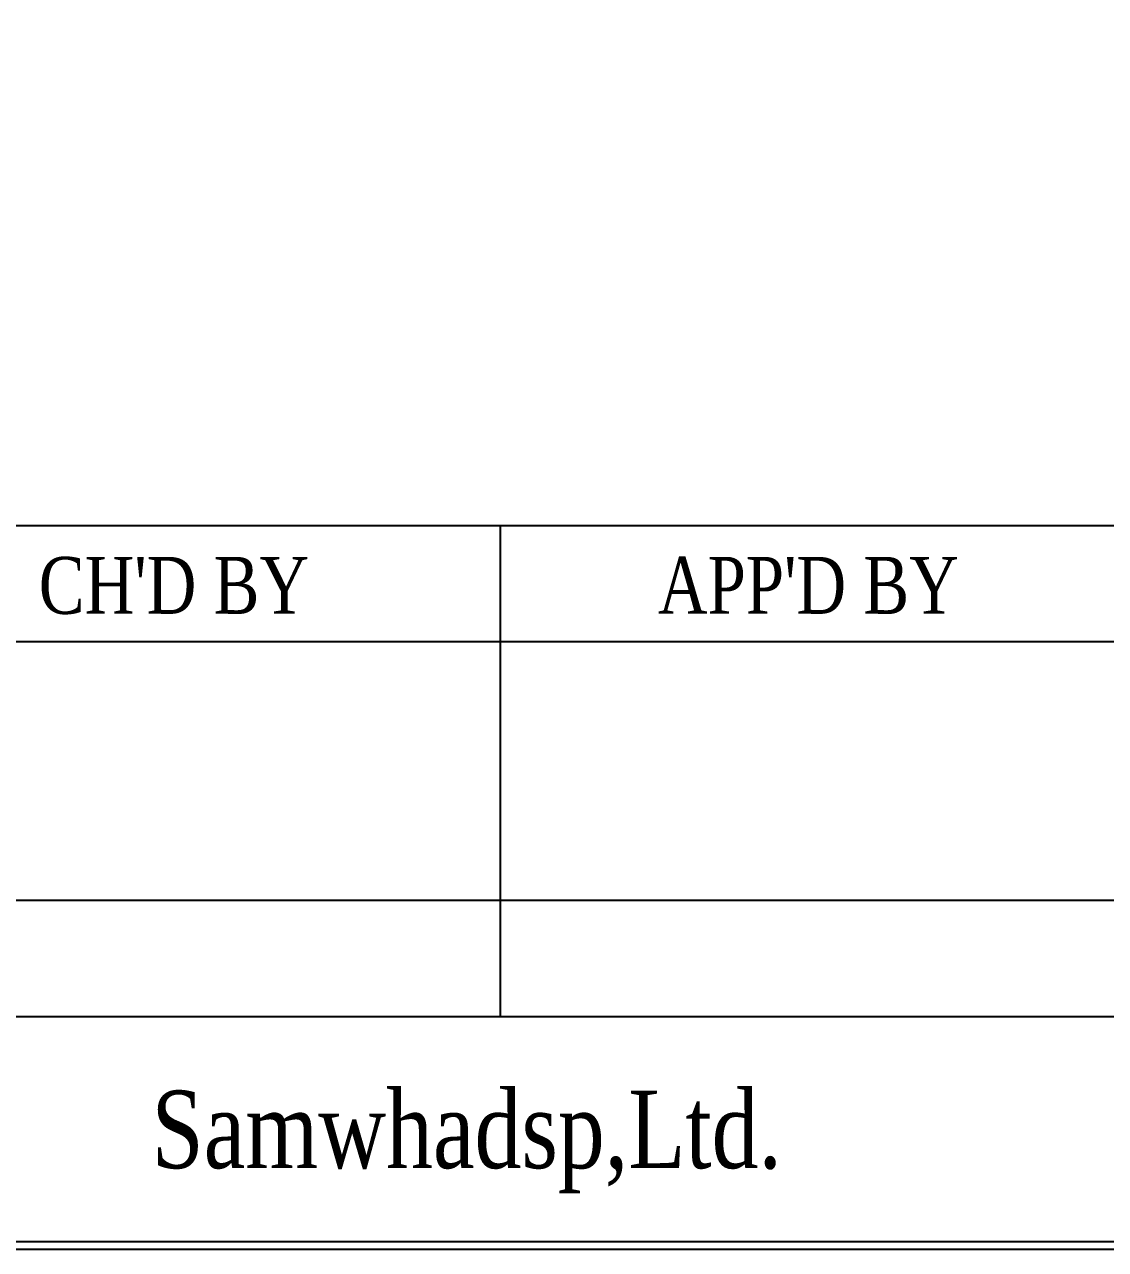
# Model space of a CAD drawing. Header units: millimetres. Extents: x 107 to 2900, y 85 to 3996.
# Drawn here: x 1547.3 to 1637.5, y 709.6 to 811.9 of the extents above; entities that cross this region are included whole.
import ezdxf
from ezdxf.enums import TextEntityAlignment as Align

# ---------------------------------------------------------------- set-up
doc = ezdxf.new("R2010")
doc.units = ezdxf.units.MM
doc.layers.add('40', color=4, linetype='Continuous')
doc.layers.add('70', color=7, linetype='Continuous')
doc.styles.add('SS', font='batang.ttc', dxfattribs={"width": 0.8})

msp = doc.modelspace()

# ---------------------------------------------------------------- linework, layer by layer
at = {"layer": '40', "color": 7}
for p, q in [((1587.017, 729.043), (1587.017, 770.083)), ((1803.017, 760.363), (1479.017, 760.363)), ((1802.585, 738.763), (1479.017, 738.763)), ((1802.585, 729.043), (1479.017, 729.043))]:
    msp.add_line(p, q, dxfattribs=at)
at = {"layer": '70', "color": 7}
msp.add_line((982.217, 770.083), (1803.017, 770.083), dxfattribs=at)
for points in [[(1803.017, 709.603), (982.217, 709.603), (982.217, 1292.803), (1803.017, 1292.803)], [(1802.369, 710.251), (982.865, 710.251), (982.865, 1292.155), (1802.369, 1292.155)]]:
    msp.add_lwpolyline(points, close=True, dxfattribs=at)

# ---------------------------------------------------------------- texts
at = {"color": 7, "linetype": 'Continuous', "style": 'SS', "width": 0.8}
msp.add_text('Samwhadsp,Ltd.', height=6.48, dxfattribs=at).set_placement((1557.891, 716.399))
at = {"layer": '40', "color": 7, "style": 'SS', "width": 0.8}
for s, p in [("CH'D BY", (1559.758, 762.706)), ("APP'D BY", (1612.73, 762.706))]:
    msp.add_text(s, height=4.752, dxfattribs=at).set_placement(p, align=Align.CENTER)

doc.saveas('drawing.dxf')
